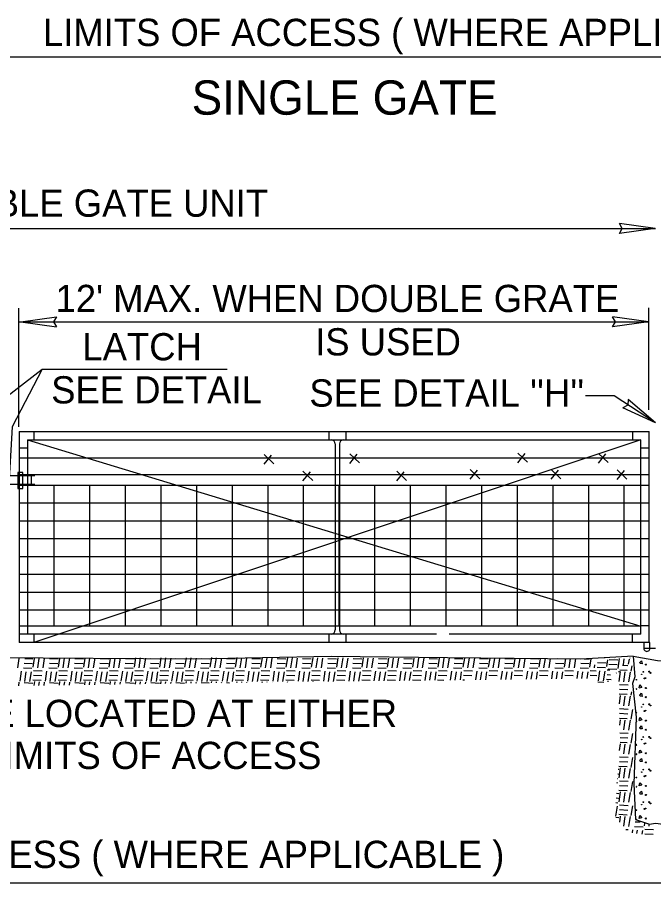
# Model space of a CAD drawing. Extents: x -397 to 497, y -84 to 230.
# Drawn here: x 223.71 to 254.07, y 29.06 to 70.35 of the extents above; entities that cross this region are included whole.
import ezdxf

# ---------------------------------------------------------------- set-up
doc = ezdxf.new("R2010")
doc.units = 0
doc.layers.add('Default', color=7, linetype='Continuous')

msp = doc.modelspace()

# ---------------------------------------------------------------- linework, layer by layer
at = {"layer": 'Default'}
for p, q in [((191.923, 68.463), (290.623, 68.463)), ((254.146, 60.275), (252.443, 60.509)), ((192.114, 60.275), (254.159, 60.275)), ((254.146, 60.275), (252.443, 60.041)), ((223.789, 50.805), (223.789, 56.47)), ((253.844, 51.621), (253.844, 56.498)), ((223.789, 55.826), (253.844, 55.826)), ((223.869, 55.826), (225.572, 56.06)), ((223.869, 55.826), (225.572, 55.592)), ((253.817, 55.826), (252.114, 56.06)), ((253.817, 55.826), (252.114, 55.592)), ((252.181, 52.292), (250.819, 52.292)), ((254.159, 50.998), (252.181, 52.292)), ((254.159, 50.998), (252.856, 52.119)), ((254.159, 50.998), (252.602, 51.726)), ((223.798, 50.594), (253.854, 50.594)), ((223.798, 50.594), (223.798, 40.522)), ((224.498, 50.594), (224.498, 50.194)), ((238.578, 50.594), (238.578, 50.194)), ((239.378, 50.594), (239.378, 50.194)), ((253.054, 50.594), (253.054, 50.194)), ((253.854, 40.522), (253.854, 50.594)), ((224.198, 50.194), (224.198, 40.922)), ((224.198, 50.194), (244.315, 50.194)), ((224.198, 50.194), (253.454, 41.296)), ((253.454, 50.194), (224.498, 40.522)), ((238.878, 49.994), (238.878, 41.122)), ((239.078, 49.994), (239.078, 41.122)), ((244.315, 50.194), (253.454, 50.194)), ((253.454, 40.922), (253.454, 50.194)), ((224.198, 49.794), (223.798, 49.794)), ((248.055, 49.125), (247.592, 49.56)), ((253.854, 49.794), (253.454, 49.794)), ((253.854, 49.314), (223.798, 49.314)), ((235.942, 49.055), (235.48, 49.49)), ((235.48, 49.028), (235.833, 49.463)), ((240.041, 49.093), (239.578, 49.528)), ((239.578, 49.066), (239.932, 49.501)), ((247.592, 49.097), (247.946, 49.533)), ((251.905, 49.108), (251.442, 49.544)), ((251.442, 49.081), (251.796, 49.517)), ((245.777, 48.338), (245.314, 48.773)), ((245.314, 48.311), (245.668, 48.746)), ((249.643, 48.338), (249.18, 48.773)), ((249.18, 48.311), (249.534, 48.746)), ((252.787, 48.322), (252.325, 48.757)), ((252.325, 48.295), (252.678, 48.73)), ((224.549, 48.468), (223.383, 48.468)), ((253.854, 48.522), (223.798, 48.522)), ((224.388, 48.068), (224.388, 48.468)), ((237.802, 48.258), (237.339, 48.693)), ((237.339, 48.23), (237.693, 48.666)), ((242.279, 48.258), (241.817, 48.693)), ((241.817, 48.23), (242.171, 48.666)), ((224.549, 48.068), (220.148, 48.068)), ((253.854, 48.016), (223.798, 48.016)), ((225.47, 41.296), (225.47, 48.016)), ((227.17, 41.296), (227.17, 48.016)), ((228.87, 41.296), (228.87, 48.016)), ((230.57, 41.296), (230.57, 48.016)), ((232.27, 41.296), (232.27, 48.016)), ((233.97, 41.296), (233.97, 48.016)), ((235.67, 41.296), (235.67, 48.016)), ((237.37, 41.296), (237.37, 48.016)), ((239.07, 41.296), (239.07, 48.016)), ((240.77, 41.296), (240.77, 48.016)), ((242.47, 41.296), (242.47, 48.016)), ((244.17, 41.296), (244.17, 48.016)), ((245.87, 41.296), (245.87, 48.016)), ((247.57, 41.296), (247.57, 48.016)), ((249.27, 41.296), (249.27, 48.016)), ((250.97, 41.296), (250.97, 48.016)), ((252.67, 41.296), (252.67, 48.016)), ((253.854, 47.166), (223.798, 47.166)), ((253.854, 46.316), (223.798, 46.316)), ((253.854, 45.466), (223.798, 45.466)), ((253.854, 44.616), (223.798, 44.616)), ((253.854, 43.766), (223.798, 43.766)), ((253.854, 42.916), (223.798, 42.916)), ((253.854, 42.066), (223.798, 42.066)), ((253.454, 41.296), (223.798, 41.296)), ((253.854, 41.322), (253.454, 41.322)), ((243.715, 40.922), (223.798, 40.922)), ((224.498, 40.922), (224.498, 40.522)), ((238.578, 40.922), (238.578, 40.522)), ((239.378, 40.922), (239.378, 40.522)), ((253.454, 40.922), (244.315, 40.922)), ((253.054, 40.522), (253.054, 40.922)), ((253.854, 40.522), (223.798, 40.522)), ((253.893, 40.247), (254.159, 40.247)), ((223.728, 39.312), (223.798, 39.757)), ((224.065, 39.758), (224.448, 39.738)), ((224.465, 39.338), (224.531, 39.761)), ((224.688, 39.32), (224.757, 39.762)), ((224.935, 39.312), (225.006, 39.763)), ((225.243, 39.76), (225.655, 39.738)), ((225.672, 39.338), (225.739, 39.767)), ((225.895, 39.32), (225.966, 39.768)), ((226.143, 39.312), (226.215, 39.769)), ((226.451, 39.76), (226.863, 39.738)), ((226.879, 39.338), (226.948, 39.773)), ((227.103, 39.32), (227.174, 39.774)), ((227.35, 39.312), (227.423, 39.776)), ((227.658, 39.76), (228.07, 39.738)), ((228.087, 39.338), (228.156, 39.779)), ((228.31, 39.32), (228.382, 39.78)), ((228.557, 39.312), (228.631, 39.779)), ((228.865, 39.76), (229.277, 39.738)), ((229.294, 39.338), (229.364, 39.785)), ((229.517, 39.32), (229.59, 39.787)), ((229.765, 39.312), (229.838, 39.779)), ((230.073, 39.76), (230.485, 39.738)), ((230.501, 39.338), (230.573, 39.792)), ((230.725, 39.32), (230.798, 39.787)), ((230.972, 39.312), (231.045, 39.779)), ((231.28, 39.76), (231.692, 39.738)), ((231.709, 39.338), (231.781, 39.798)), ((231.932, 39.32), (232.005, 39.787)), ((232.179, 39.312), (232.253, 39.779)), ((232.487, 39.76), (232.899, 39.738)), ((232.916, 39.338), (232.989, 39.804)), ((233.139, 39.32), (233.212, 39.787)), ((233.387, 39.312), (233.46, 39.779)), ((233.695, 39.76), (234.107, 39.738)), ((234.123, 39.338), (234.196, 39.802)), ((234.347, 39.32), (234.42, 39.787)), ((234.594, 39.312), (234.667, 39.779)), ((234.902, 39.76), (235.314, 39.738)), ((235.331, 39.338), (235.403, 39.799)), ((235.554, 39.32), (235.627, 39.787)), ((235.801, 39.312), (235.875, 39.779)), ((236.109, 39.76), (236.521, 39.738)), ((236.538, 39.338), (236.61, 39.795)), ((236.761, 39.32), (236.834, 39.787)), ((237.009, 39.312), (237.082, 39.779)), ((237.317, 39.76), (237.729, 39.738)), ((237.745, 39.338), (237.817, 39.791)), ((237.968, 39.32), (238.042, 39.787)), ((238.216, 39.312), (238.289, 39.779)), ((238.524, 39.76), (238.936, 39.738)), ((238.953, 39.338), (239.023, 39.788)), ((239.176, 39.32), (239.249, 39.787)), ((239.423, 39.312), (239.497, 39.779)), ((239.731, 39.76), (240.143, 39.738)), ((240.16, 39.338), (240.23, 39.784)), ((240.383, 39.32), (240.456, 39.783)), ((240.631, 39.312), (240.704, 39.779)), ((240.939, 39.76), (241.351, 39.738)), ((241.367, 39.338), (241.437, 39.78)), ((241.59, 39.32), (241.662, 39.779)), ((241.838, 39.312), (241.911, 39.779)), ((242.146, 39.76), (242.558, 39.738)), ((242.575, 39.338), (242.643, 39.776)), ((242.798, 39.32), (242.869, 39.776)), ((243.045, 39.312), (243.118, 39.775)), ((243.353, 39.76), (243.765, 39.738)), ((243.782, 39.338), (243.85, 39.773)), ((244.005, 39.32), (244.076, 39.772)), ((244.253, 39.312), (244.325, 39.771)), ((244.561, 39.76), (244.973, 39.738)), ((244.989, 39.338), (245.057, 39.769)), ((245.212, 39.32), (245.283, 39.768)), ((245.46, 39.312), (245.531, 39.768)), ((245.768, 39.76), (246.18, 39.738)), ((246.197, 39.338), (246.264, 39.765)), ((246.42, 39.32), (246.489, 39.765)), ((246.667, 39.312), (246.738, 39.764)), ((246.975, 39.76), (247.387, 39.738)), ((247.404, 39.338), (247.47, 39.762)), ((247.627, 39.32), (247.696, 39.761)), ((247.875, 39.312), (247.945, 39.76)), ((248.195, 39.759), (248.594, 39.738)), ((248.611, 39.338), (248.677, 39.758)), ((248.834, 39.32), (248.903, 39.757)), ((249.082, 39.312), (249.152, 39.756)), ((249.477, 39.755), (249.802, 39.738)), ((249.819, 39.338), (249.884, 39.754)), ((250.042, 39.32), (250.11, 39.753)), ((250.289, 39.312), (250.358, 39.753)), ((250.76, 39.751), (251.009, 39.738)), ((251.026, 39.338), (251.091, 39.75)), ((251.746, 39.783), (251.747, 39.79)), ((251.833, 39.37), (251.884, 39.69)), ((251.943, 39.712), (252.354, 39.69)), ((252.217, 39.757), (252.217, 39.759)), ((252.371, 39.29), (252.444, 39.757)), ((252.624, 39.461), (252.668, 39.739)), ((252.877, 39.486), (252.915, 39.731)), ((252.954, 39.783), (252.956, 39.797)), ((224, 39.313), (224.4, 39.293)), ((224.03, 39.536), (224.43, 39.515)), ((225.207, 39.313), (225.607, 39.293)), ((225.237, 39.536), (225.637, 39.515)), ((226.415, 39.313), (226.815, 39.293)), ((226.444, 39.536), (226.845, 39.515)), ((227.622, 39.313), (228.022, 39.293)), ((227.652, 39.536), (228.052, 39.515)), ((228.829, 39.313), (229.229, 39.293)), ((228.859, 39.536), (229.259, 39.515)), ((230.037, 39.313), (230.437, 39.293)), ((230.066, 39.536), (230.467, 39.515)), ((231.244, 39.313), (231.644, 39.293)), ((231.274, 39.536), (231.674, 39.515)), ((232.451, 39.313), (232.851, 39.293)), ((232.481, 39.536), (232.881, 39.515)), ((233.659, 39.313), (234.059, 39.293)), ((233.688, 39.536), (234.089, 39.515)), ((234.866, 39.313), (235.266, 39.293)), ((234.896, 39.536), (235.296, 39.515)), ((236.073, 39.313), (236.473, 39.293)), ((236.103, 39.536), (236.503, 39.515)), ((237.281, 39.313), (237.681, 39.293)), ((237.31, 39.536), (237.71, 39.515)), ((238.488, 39.313), (238.888, 39.293)), ((238.518, 39.536), (238.918, 39.515)), ((239.695, 39.313), (240.095, 39.293)), ((239.725, 39.536), (240.125, 39.515)), ((240.903, 39.313), (241.303, 39.293)), ((240.932, 39.536), (241.332, 39.515)), ((242.11, 39.313), (242.51, 39.293)), ((242.14, 39.536), (242.54, 39.515)), ((243.317, 39.313), (243.717, 39.293)), ((243.347, 39.536), (243.747, 39.515)), ((244.525, 39.313), (244.925, 39.293)), ((244.554, 39.536), (244.954, 39.515)), ((245.732, 39.313), (246.132, 39.293)), ((245.762, 39.536), (246.162, 39.515)), ((246.939, 39.313), (247.339, 39.293)), ((246.969, 39.536), (247.369, 39.515)), ((248.146, 39.313), (248.547, 39.293)), ((248.176, 39.536), (248.576, 39.515)), ((249.354, 39.313), (249.754, 39.293)), ((249.384, 39.536), (249.784, 39.515)), ((250.561, 39.313), (250.961, 39.293)), ((250.591, 39.536), (250.991, 39.515)), ((251.249, 39.32), (251.27, 39.454)), ((251.369, 39.345), (251.769, 39.324)), ((251.398, 39.567), (251.798, 39.547)), ((251.906, 39.265), (252.307, 39.245)), ((251.936, 39.488), (252.336, 39.467)), ((252.583, 39.435), (252.834, 39.422)), ((253.004, 39.162), (253.043, 39.412)), ((223.84, 38.682), (223.913, 39.149)), ((224.063, 38.664), (224.136, 39.131)), ((224.311, 38.656), (224.384, 39.123)), ((224.478, 38.963), (224.878, 38.943)), ((224.484, 39.187), (224.896, 39.166)), ((225.047, 38.682), (225.121, 39.149)), ((225.27, 38.664), (225.344, 39.131)), ((225.518, 38.656), (225.591, 39.123)), ((225.685, 38.963), (226.085, 38.943)), ((225.692, 39.187), (226.103, 39.166)), ((226.255, 38.682), (226.328, 39.149)), ((226.478, 38.664), (226.551, 39.131)), ((226.725, 38.656), (226.798, 39.123)), ((226.892, 38.963), (227.293, 38.943)), ((226.899, 39.187), (227.311, 39.166)), ((227.462, 38.682), (227.535, 39.149)), ((227.685, 38.664), (227.758, 39.131)), ((227.933, 38.656), (228.006, 39.123)), ((228.1, 38.963), (228.5, 38.943)), ((228.106, 39.187), (228.518, 39.166)), ((228.669, 38.682), (228.743, 39.149)), ((228.892, 38.664), (228.966, 39.131)), ((229.14, 38.656), (229.213, 39.123)), ((229.307, 38.963), (229.707, 38.943)), ((229.313, 39.187), (229.725, 39.166)), ((229.877, 38.682), (229.95, 39.149)), ((230.1, 38.664), (230.173, 39.131)), ((230.347, 38.656), (230.42, 39.123)), ((230.514, 38.963), (230.915, 38.943)), ((230.521, 39.187), (230.933, 39.166)), ((231.084, 38.682), (231.157, 39.149)), ((231.307, 38.664), (231.38, 39.131)), ((231.555, 38.656), (231.628, 39.123)), ((231.722, 38.963), (232.122, 38.943)), ((231.728, 39.187), (232.14, 39.166)), ((232.291, 38.682), (232.365, 39.149)), ((232.514, 38.664), (232.588, 39.131)), ((232.762, 38.656), (232.835, 39.123)), ((232.929, 38.963), (233.329, 38.943)), ((232.935, 39.187), (233.347, 39.166)), ((233.499, 38.682), (233.572, 39.149)), ((233.722, 38.664), (233.795, 39.131)), ((233.969, 38.656), (234.042, 39.123)), ((234.136, 38.963), (234.537, 38.943)), ((234.143, 39.187), (234.555, 39.166)), ((234.706, 38.682), (234.779, 39.149)), ((234.929, 38.664), (235.002, 39.131)), ((235.176, 38.656), (235.25, 39.123)), ((235.344, 38.963), (235.744, 38.943)), ((235.35, 39.187), (235.762, 39.166)), ((235.913, 38.682), (235.986, 39.149)), ((236.136, 38.664), (236.21, 39.131)), ((236.384, 38.656), (236.457, 39.123)), ((236.551, 38.963), (236.951, 38.943)), ((236.557, 39.187), (236.969, 39.166)), ((237.121, 38.682), (237.194, 39.149)), ((237.344, 38.664), (237.417, 39.131)), ((237.591, 38.656), (237.664, 39.123)), ((237.758, 38.963), (238.159, 38.943)), ((237.765, 39.187), (238.177, 39.166)), ((238.328, 38.682), (238.401, 39.149)), ((238.551, 38.664), (238.624, 39.131)), ((238.799, 38.663), (238.872, 39.123)), ((238.966, 38.963), (239.366, 38.943)), ((238.972, 39.187), (239.384, 39.166)), ((239.535, 38.682), (239.608, 39.149)), ((239.76, 38.674), (239.832, 39.131)), ((240.009, 38.677), (240.079, 39.123)), ((240.173, 38.963), (240.573, 38.943)), ((240.179, 39.187), (240.591, 39.166)), ((240.743, 38.686), (240.816, 39.149)), ((240.969, 38.689), (241.039, 39.131)), ((241.219, 38.692), (241.286, 39.123)), ((241.38, 38.963), (241.78, 38.943)), ((241.387, 39.187), (241.799, 39.166)), ((241.953, 38.7), (242.023, 39.149)), ((242.179, 38.703), (242.246, 39.131)), ((242.428, 38.706), (242.494, 39.123)), ((242.588, 38.963), (242.988, 38.943)), ((242.594, 39.187), (243.006, 39.166)), ((243.162, 38.715), (243.23, 39.149)), ((243.389, 38.718), (243.453, 39.131)), ((243.638, 38.72), (243.701, 39.123)), ((243.795, 38.963), (244.195, 38.943)), ((243.801, 39.187), (244.213, 39.166)), ((244.372, 38.729), (244.438, 39.149)), ((244.598, 38.732), (244.661, 39.131)), ((244.847, 38.735), (244.908, 39.123)), ((245.002, 38.963), (245.402, 38.943)), ((245.009, 39.187), (245.421, 39.166)), ((245.581, 38.744), (245.645, 39.149)), ((245.808, 38.746), (245.868, 39.131)), ((246.057, 38.749), (246.116, 39.123)), ((246.21, 38.963), (246.61, 38.943)), ((246.216, 39.187), (246.628, 39.166)), ((246.791, 38.758), (246.852, 39.149)), ((247.017, 38.761), (247.075, 39.131)), ((247.267, 38.764), (247.323, 39.123)), ((247.417, 38.963), (247.817, 38.943)), ((247.423, 39.187), (247.835, 39.166)), ((248.001, 38.773), (248.06, 39.149)), ((248.227, 38.775), (248.283, 39.131)), ((248.476, 38.778), (248.53, 39.123)), ((248.624, 38.963), (249.024, 38.943)), ((248.631, 39.187), (249.042, 39.166)), ((249.21, 38.787), (249.267, 39.149)), ((249.437, 38.79), (249.49, 39.131)), ((249.686, 38.793), (249.738, 39.123)), ((249.832, 38.963), (250.232, 38.943)), ((249.838, 39.187), (250.25, 39.166)), ((250.42, 38.802), (250.474, 39.149)), ((250.646, 38.804), (250.697, 39.131)), ((250.895, 38.807), (250.945, 39.123)), ((251.039, 38.963), (251.359, 38.947)), ((251.045, 39.187), (251.32, 39.173)), ((251.432, 38.696), (251.505, 39.163)), ((251.679, 38.688), (251.752, 39.155)), ((251.846, 38.995), (252.008, 38.987)), ((251.853, 39.219), (251.976, 39.213)), ((252.288, 39.063), (252.29, 39.075)), ((252.391, 39.139), (252.438, 39.137)), ((252.421, 38.669), (252.495, 39.136)), ((252.459, 39.218), (252.805, 39.2)), ((252.644, 38.65), (252.718, 39.118)), ((252.892, 38.642), (252.965, 39.109)), ((223.774, 38.454), (223.801, 38.63)), ((224.036, 38.611), (224.448, 38.589)), ((224.448, 38.741), (224.848, 38.72)), ((224.508, 38.465), (224.538, 38.656)), ((224.735, 38.469), (224.761, 38.638)), ((224.984, 38.472), (225.009, 38.63)), ((225.243, 38.611), (225.655, 38.589)), ((225.655, 38.741), (226.056, 38.72)), ((225.718, 38.483), (225.745, 38.656)), ((225.945, 38.487), (225.969, 38.638)), ((226.194, 38.491), (226.216, 38.63)), ((226.451, 38.611), (226.863, 38.589)), ((226.863, 38.741), (227.263, 38.72)), ((226.929, 38.502), (226.953, 38.656)), ((227.155, 38.505), (227.176, 38.638)), ((227.404, 38.509), (227.423, 38.63)), ((227.658, 38.611), (228.07, 38.589)), ((228.07, 38.741), (228.47, 38.72)), ((228.139, 38.52), (228.16, 38.656)), ((228.365, 38.523), (228.383, 38.638)), ((228.615, 38.527), (228.631, 38.63)), ((228.865, 38.611), (229.277, 38.589)), ((229.277, 38.741), (229.677, 38.72)), ((229.349, 38.538), (229.367, 38.656)), ((229.575, 38.542), (229.59, 38.638)), ((229.825, 38.546), (229.838, 38.63)), ((230.073, 38.611), (230.485, 38.589)), ((230.485, 38.741), (230.885, 38.72)), ((230.559, 38.557), (230.575, 38.656)), ((230.786, 38.56), (230.798, 38.638)), ((231.035, 38.564), (231.045, 38.63)), ((231.28, 38.611), (231.692, 38.589)), ((231.692, 38.741), (232.092, 38.72)), ((231.769, 38.575), (231.782, 38.656)), ((231.996, 38.578), (232.005, 38.638)), ((232.245, 38.582), (232.253, 38.63)), ((232.487, 38.611), (232.858, 38.591)), ((232.899, 38.741), (233.299, 38.72)), ((232.979, 38.593), (232.989, 38.656)), ((233.206, 38.596), (233.212, 38.638)), ((233.455, 38.599), (233.46, 38.63)), ((233.695, 38.611), (233.837, 38.603)), ((234.107, 38.741), (234.507, 38.72)), ((234.189, 38.608), (234.197, 38.656)), ((234.415, 38.61), (234.42, 38.638)), ((234.665, 38.613), (234.667, 38.63)), ((235.314, 38.741), (235.714, 38.72)), ((235.399, 38.622), (235.404, 38.656)), ((235.625, 38.625), (235.627, 38.638)), ((235.874, 38.628), (235.875, 38.63)), ((236.521, 38.741), (236.921, 38.72)), ((236.608, 38.636), (236.611, 38.656)), ((237.729, 38.741), (238.129, 38.72)), ((237.818, 38.651), (237.819, 38.656)), ((238.936, 38.741), (239.336, 38.72)), ((240.143, 38.741), (240.543, 38.72)), ((241.351, 38.741), (241.751, 38.72)), ((242.558, 38.741), (242.958, 38.72)), ((243.765, 38.741), (244.064, 38.726)), ((244.973, 38.741), (245.044, 38.737)), ((251.405, 38.642), (251.688, 38.628)), ((251.817, 38.773), (252.04, 38.761)), ((251.899, 38.641), (251.907, 38.688)), ((252.441, 38.518), (252.852, 38.496)), ((252.425, 38.07), (252.805, 38.051)), ((252.434, 38.294), (252.834, 38.273)), ((253.004, 38.013), (253.029, 38.173)), ((252.434, 37.6), (252.495, 37.987)), ((252.644, 37.501), (252.718, 37.968)), ((252.892, 37.493), (252.965, 37.96)), ((252.441, 37.369), (252.852, 37.347)), ((253.004, 36.864), (253.077, 37.331)), ((252.443, 37.144), (252.834, 37.124)), ((252.447, 36.92), (252.805, 36.902)), ((252.454, 36.577), (252.495, 36.837)), ((252.644, 36.352), (252.718, 36.819)), ((252.892, 36.344), (252.965, 36.811)), ((252.461, 36.219), (252.852, 36.198)), ((252.465, 35.994), (252.834, 35.975)), ((253.004, 35.715), (253.077, 36.182)), ((252.445, 35.373), (252.495, 35.688)), ((252.469, 35.77), (252.805, 35.753)), ((252.644, 35.203), (252.718, 35.67)), ((252.892, 35.195), (252.965, 35.662)), ((252.434, 34.846), (252.834, 34.826)), ((252.441, 35.071), (252.852, 35.049)), ((253.004, 34.566), (253.077, 35.033)), ((252.381, 34.474), (252.404, 34.472)), ((252.404, 34.624), (252.805, 34.604)), ((252.421, 34.072), (252.495, 34.539)), ((252.644, 34.054), (252.718, 34.521)), ((252.892, 34.046), (252.965, 34.513)), ((252.349, 34.027), (252.357, 34.027)), ((252.365, 34.25), (252.386, 34.249)), ((252.441, 33.921), (252.852, 33.9)), ((253.004, 33.416), (253.077, 33.883)), ((252.333, 33.813), (252.34, 33.857)), ((252.404, 33.475), (252.805, 33.454)), ((252.434, 33.697), (252.834, 33.677)), ((252.283, 33.105), (252.386, 33.1)), ((252.299, 33.329), (252.404, 33.323)), ((252.421, 32.923), (252.495, 33.39)), ((252.644, 32.905), (252.718, 33.372)), ((252.892, 32.897), (252.965, 33.364)), ((252.267, 32.882), (252.357, 32.878)), ((252.267, 32.241), (252.34, 32.708)), ((252.441, 32.772), (252.852, 32.751)), ((253.004, 32.267), (253.077, 32.734)), ((252.404, 32.326), (252.805, 32.305)), ((252.434, 32.548), (252.834, 32.528)), ((252.45, 31.956), (252.495, 32.241)), ((252.644, 31.756), (252.718, 32.223)), ((252.892, 31.748), (252.965, 32.215)), ((252.264, 32.182), (252.404, 32.174)), ((253.194, 31.972), (253.434, 31.959)), ((253.629, 31.774), (253.648, 31.897)), ((253.852, 31.756), (253.864, 31.834)), ((252.738, 31.608), (252.852, 31.602)), ((253.054, 31.441), (253.077, 31.585)), ((253.164, 31.749), (253.564, 31.729)), ((253.275, 31.41), (253.3, 31.567)), ((253.519, 31.375), (253.548, 31.559)), ((253.642, 31.399), (254.042, 31.378)), ((253.648, 31.623), (254.06, 31.602)), ((192.874, 29.062), (293.599, 29.062))]:
    msp.add_line(p, q, dxfattribs=at)
for points in [[(252.443, 60.041), (252.574, 60.278), (252.443, 60.509)], [(225.572, 56.06), (225.441, 55.823), (225.572, 55.592)], [(252.114, 55.592), (252.245, 55.828), (252.114, 56.06)], [(220.516, 50.187), (224.898, 53.564), (233.723, 53.566)], [(224.898, 53.564), (223.46, 50.805), (223.316, 48.309)], [(252.856, 52.119), (252.838, 51.849), (252.602, 51.726)], [(253.094, 39.869), (250.595, 39.732), (244.227, 39.795), (238.678, 39.858), (232.121, 39.732), (222.538, 39.795), (216.926, 39.858), (204.821, 39.417), (199.966, 39.732)], [(253.094, 39.869), (253.167, 38.885), (253.06, 38.564), (253.238, 36.96), (253.131, 33.787), (253.202, 32.076), (253.879, 31.862), (254.164, 31.898), (254.521, 31.862), (255.055, 31.719), (255.696, 31.854), (256.694, 31.862), (256.872, 32.04), (257.05, 32.575), (257.038, 32.876)], [(253.094, 39.869), (254.259, 39.659), (255.793, 39.537), (257.05, 39.61), (258.351, 39.488), (260.714, 39.464), (263.296, 39.537), (266, 39.513), (267.949, 39.366), (271.715, 39.388), (272.773, 39.415), (274.088, 39.269), (275.636, 39.586), (277.986, 39.488)], [(253.407, 39.57), (253.488, 39.654), (253.518, 39.509), (253.43, 39.516), (253.413, 39.566)], [(253.38, 38.356), (253.407, 38.498), (253.501, 38.383), (253.376, 38.35)], [(253.407, 38.014), (253.488, 38.098), (253.518, 37.953), (253.43, 37.96), (253.413, 38.01)], [(253.38, 36.8), (253.407, 36.942), (253.501, 36.827), (253.376, 36.793)], [(253.407, 36.458), (253.488, 36.542), (253.518, 36.397), (253.43, 36.403), (253.413, 36.454)], [(253.38, 35.244), (253.407, 35.386), (253.501, 35.271), (253.376, 35.237)], [(253.407, 34.901), (253.488, 34.986), (253.518, 34.841), (253.43, 34.847), (253.413, 34.898)], [(253.38, 33.688), (253.407, 33.83), (253.501, 33.715), (253.376, 33.681)], [(253.407, 33.345), (253.488, 33.43), (253.518, 33.285), (253.43, 33.291), (253.413, 33.342)], [(253.38, 32.132), (253.407, 32.274), (253.501, 32.159), (253.376, 32.125)]]:
    msp.add_lwpolyline(points, dxfattribs=at)
for points in [[(223.731, 47.875), (223.965, 47.875), (223.965, 48.635), (223.731, 48.635)], [(253.893, 40.523), (253.598, 40.523), (253.598, 40.247), (253.893, 40.247)]]:
    msp.add_lwpolyline(points, close=True, dxfattribs=at)
for centre, radius in [((253.7, 39.471), 0.0253), ((253.5, 39.005), 0.0103), ((253.577, 39.126), 0.0175), ((253.634, 38.808), 0.022), ((253.688, 38.828), 0.0159), ((253.86, 39.133), 0.0238), ((253.92, 39.072), 0.0209), ((253.245, 38.746), 0.0162), ((253.7, 38.35), 0.0253), ((253.577, 37.57), 0.0175), ((253.7, 37.915), 0.0253), ((253.86, 37.577), 0.0238), ((253.5, 37.449), 0.0103), ((253.634, 37.252), 0.022), ((253.688, 37.272), 0.0159), ((253.92, 37.516), 0.0209), ((253.7, 36.794), 0.0253), ((253.7, 36.359), 0.0253), ((253.577, 36.014), 0.0175), ((253.86, 36.021), 0.0238), ((253.92, 35.96), 0.0209), ((253.5, 35.893), 0.0103), ((253.634, 35.696), 0.022), ((253.688, 35.716), 0.0159), ((253.7, 35.238), 0.0253), ((253.7, 34.803), 0.0253), ((253.5, 34.337), 0.0103), ((253.577, 34.458), 0.0175), ((253.86, 34.465), 0.0238), ((253.92, 34.404), 0.0209), ((253.245, 34.078), 0.0162), ((253.634, 34.14), 0.022), ((253.688, 34.16), 0.0159), ((253.7, 33.682), 0.0253), ((253.7, 33.247), 0.0253), ((253.5, 32.781), 0.0103), ((253.577, 32.902), 0.0175), ((253.688, 32.604), 0.0159), ((253.86, 32.909), 0.0238), ((253.92, 32.847), 0.0209), ((253.245, 32.522), 0.0162), ((253.634, 32.583), 0.022), ((253.7, 32.126), 0.0253)]:
    msp.add_circle(centre, radius, dxfattribs=at)
for centre, radius, start, end in [((238.678, 49.994), 0.2, 0, 90), ((239.278, 49.994), 0.2, 90, 180), ((238.678, 41.122), 0.2, 270, 0), ((239.278, 41.122), 0.2, 180, 270), ((253.746, 40.247), 0.147, 180, 0.0001), ((253.245, 38.311), 0.0162, 120.6146, 59.3854), ((253.245, 37.19), 0.0162, 323.2906, 34.8322), ((253.245, 36.755), 0.0162, 290.9158, 59.3854), ((253.245, 35.634), 0.0162, 239.0663, 119.6021), ((253.245, 35.199), 0.0162, 120.6146, 59.3854), ((253.245, 33.643), 0.0162, 120.6146, 59.3854), ((253.245, 32.086), 0.0162, 120.6146, 241.3423), ((253.245, 32.086), 0.0162, 287.034, 59.3854)]:
    msp.add_arc(centre, radius, start, end, dxfattribs=at)

# ---------------------------------------------------------------- texts
for s, height, p in [('LIMITS OF ACCESS ( WHERE APPLICABLE )', 1.3, (224.931, 68.983)), ('SINGLE GATE', 1.63621, (232.028, 65.706)), ('STD. DOUBLE GATE UNIT', 1.3, (214.328, 60.836)), ("12' MAX. WHEN DOUBLE GRATE", 1.3, (225.534, 56.288)), ('IS USED', 1.3, (237.919, 54.219)), ('LATCH', 1.3, (226.815, 53.984)), ('SEE DETAIL', 1.3, (225.326, 51.928)), ('GATES MAY BE LOCATED AT EITHER', 1.3, (210.628, 36.49)), ('SIDE OF LIMITS OF ACCESS', 1.3, (214.652, 34.487)), ('LIMITS OF ACCESS ( WHERE APPLICABLE )', 1.3, (210.626, 29.764))]:
    msp.add_text(s, height=height, dxfattribs=at).set_placement(p)
msp.add_text("SEE DETAIL ''H''", height=1.3, rotation=360, dxfattribs=at).set_placement((237.642, 51.777))

doc.saveas('drawing.dxf')
